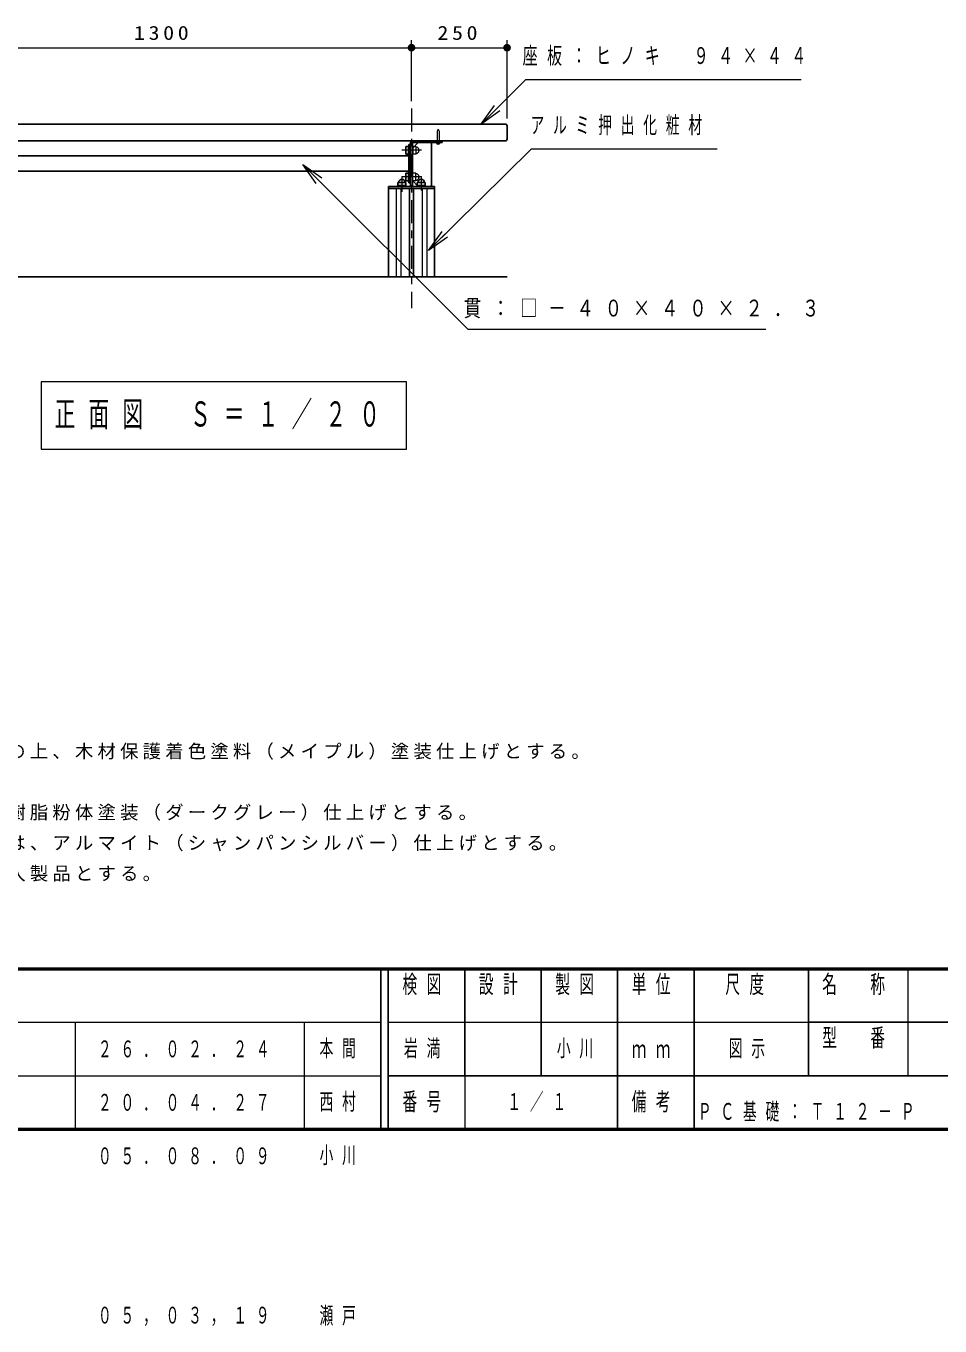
# Model space of a CAD drawing. Units: millimetres on the paper, scale 1:20. Extents: x -365 to 4, y -26 to 257.
# Drawn here: x -284.9 to -165.3, y -25.8 to 144.4 of the extents above; entities that cross this region are included whole.
import ezdxf

# ---------------------------------------------------------------- set-up
doc = ezdxf.new("R2010")
doc.units = ezdxf.units.MM
doc.linetypes.add('USER1', pattern=[4.5, 2.5, -2])
doc.linetypes.add('USER2', pattern=[6, 3, -1, 1, -1])
doc.layers.add('1_20', color=7, linetype='Continuous', lineweight=25)
doc.layers.add('NAKAMURA図枠', color=7, linetype='Continuous', lineweight=13)
doc.layers.add('99', color=7, linetype='Continuous')
doc.layers.add('CLASS1', color=7, linetype='Continuous')
doc.styles.add('ＭＳ ゴシック', font='')
doc.styles.get('ＭＳ ゴシック').set_extended_font_data('MS Gothic')

# ---------------------------------------------------------------- blocks, each defined once
blk = doc.blocks.new('filled_dot')
at = {"color": 0, "linetype": 'Continuous', "lineweight": -2, "const_width": 1.25}
blk.add_lwpolyline([(-0.625, 0, 1), (0.625, 0, 1)], format="xyb", close=True, dxfattribs=at)

msp = doc.modelspace()

# ---------------------------------------------------------------- linework, layer by layer
at = {"layer": '1_20', "lineweight": 13}
for p, q in [((-299.466, 141.586), (-234.466, 141.586)), ((-234.466, 134.586), (-234.466, 142.586)), ((-234.466, 141.586), (-221.966, 141.586)), ((-221.966, 132.336), (-221.966, 142.586)), ((-225.382, 131.551), (-223.614, 134.026)), ((-225.382, 131.551), (-223.26, 133.672)), ((-222.907, 133.319), (-225.382, 131.551)), ((-246.931, 123.83), (-248.698, 126.305)), ((-248.698, 126.305), (-246.223, 124.537)), ((-248.698, 126.305), (-246.577, 124.183)), ((-236.466, 123.136), (-236.466, 111.586)), ((-235.851, 123.136), (-235.851, 111.586)), ((-233.082, 123.136), (-233.082, 111.586)), ((-232.466, 123.136), (-232.466, 111.586)), ((-232.247, 115.047), (-230.465, 117.512)), ((-232.247, 115.047), (-230.113, 117.156)), ((-229.762, 116.801), (-232.247, 115.047)), ((-282.915, 97.846), (-282.915, 89.046)), ((-235.115, 97.846), (-282.915, 97.846)), ((-235.115, 89.046), (-235.115, 97.846)), ((-282.915, 89.046), (-235.115, 89.046))]:
    msp.add_line(p, q, dxfattribs=at)
at = {"layer": '1_20', "linetype": 'USER2', "lineweight": 13}
for p, q in [((-234.466, 133.636), (-234.466, 107.511)), ((-233.168, 128.161), (-235.749, 128.161)), ((-233.168, 124.661), (-235.749, 124.661)), ((-235.716, 124.713), (-235.716, 122.734)), ((-233.216, 124.713), (-233.216, 122.873))]:
    msp.add_line(p, q, dxfattribs=at)
at = {"layer": '1_20'}
for p, q in [((-311.716, 131.586), (-266.966, 131.586)), ((-222.216, 131.586), (-266.966, 131.586)), ((-221.966, 131.336), (-221.966, 129.636)), ((-311.716, 129.386), (-266.966, 129.386)), ((-222.216, 129.386), (-266.966, 129.386)), ((-230.466, 129.386), (-230.466, 129.161)), ((-235.204, 128.661), (-235.204, 127.661)), ((-235.204, 128.661), (-234.854, 128.661)), ((-235.204, 127.661), (-234.854, 127.661)), ((-234.854, 128.686), (-234.854, 127.636)), ((-234.854, 128.686), (-234.804, 128.686)), ((-234.579, 128.911), (-234.804, 128.911)), ((-234.804, 128.911), (-234.804, 123.911)), ((-234.579, 129.161), (-234.579, 123.436)), ((-233.604, 129.161), (-234.354, 128.411)), ((-230.466, 129.161), (-234.354, 129.161)), ((-234.354, 129.161), (-234.354, 123.436)), ((-231.854, 129.161), (-231.854, 123.436)), ((-299.129, 127.411), (-234.804, 127.411)), ((-234.854, 127.636), (-234.804, 127.636)), ((-299.129, 125.411), (-234.804, 125.411)), ((-235.204, 125.161), (-234.854, 125.161)), ((-235.204, 124.161), (-235.204, 125.161)), ((-234.854, 125.186), (-234.804, 125.186)), ((-234.854, 124.136), (-234.854, 125.186)), ((-237.466, 123.436), (-237.466, 111.586)), ((-231.466, 123.436), (-237.466, 123.436)), ((-231.466, 123.136), (-237.466, 123.136)), ((-235.191, 123.936), (-236.241, 123.936)), ((-236.241, 123.936), (-236.241, 123.436)), ((-235.191, 123.536), (-236.241, 123.536)), ((-235.204, 124.161), (-234.854, 124.161)), ((-235.191, 123.936), (-235.191, 123.436)), ((-234.854, 124.136), (-234.804, 124.136)), ((-234.579, 123.911), (-234.804, 123.911)), ((-234.716, 123.136), (-234.716, 111.586)), ((-234.354, 124.186), (-233.604, 123.436)), ((-234.216, 123.136), (-234.216, 111.586)), ((-232.691, 123.936), (-233.741, 123.936)), ((-233.741, 123.936), (-233.741, 123.436)), ((-232.691, 123.536), (-233.741, 123.536)), ((-232.691, 123.936), (-232.691, 123.436)), ((-231.466, 123.436), (-231.466, 111.586)), ((-296.466, 111.586), (-221.966, 111.586))]:
    msp.add_line(p, q, dxfattribs=at)
at = {"layer": '1_20', "linetype": 'USER1', "lineweight": 13}
for p, q in [((-230.966, 130.911), (-231.091, 130.646)), ((-231.091, 130.646), (-231.091, 129.161)), ((-230.966, 130.911), (-230.841, 130.646)), ((-230.841, 130.646), (-230.841, 129.161)), ((-234.304, 128.686), (-234.354, 128.686)), ((-234.304, 128.686), (-234.304, 127.636)), ((-233.904, 128.661), (-234.304, 128.661)), ((-233.904, 127.661), (-234.304, 127.661)), ((-233.904, 128.661), (-233.904, 127.661)), ((-234.304, 127.636), (-234.354, 127.636)), ((-234.304, 125.186), (-234.354, 125.186)), ((-234.304, 124.136), (-234.304, 125.186)), ((-233.904, 125.161), (-234.304, 125.161)), ((-233.904, 124.161), (-233.904, 125.161)), ((-234.304, 124.136), (-234.354, 124.136)), ((-233.904, 124.161), (-234.304, 124.161))]:
    msp.add_line(p, q, dxfattribs=at)
at = {"layer": '1_20', "lineweight": 13}
for points in [[(-225.382, 131.551), (-219.494, 137.438), (-183.481, 137.438)], [(-232.247, 115.047), (-218.787, 128.351), (-194.483, 128.351)], [(-248.698, 126.305), (-227.117, 104.724), (-188.117, 104.724)]]:
    msp.add_lwpolyline(points, dxfattribs=at)
at = {"layer": '1_20'}
for centre, radius, start, end in [((-222.216, 131.336), 0.25, 0, 89.99998), ((-234.354, 129.161), 0.225, 90, 180), ((-222.216, 129.636), 0.25, 270, 0.00001), ((-230.966, 129.323), 0.343, 208.07248, 331.92752), ((-235.716, 123.936), 0.425, 360, 180), ((-233.216, 123.936), 0.425, 360, 180)]:
    msp.add_arc(centre, radius, start, end, dxfattribs=at)
at = {"layer": '1_20', "linetype": 'USER1', "lineweight": 13}
for centre in [(-233.904, 128.161), (-233.904, 124.661)]:
    msp.add_arc(centre, 0.425, 270, 90, dxfattribs=at)
at = {"layer": 'NAKAMURA図枠', "lineweight": 50}
for p, q in [((-365, 21), (0, 21)), ((-365, 0), (0, 0))]:
    msp.add_line(p, q, dxfattribs=at)
at = {"layer": 'NAKAMURA図枠', "color": 211, "lineweight": 25}
for p, q in [((-238.5, 21), (-238.5, 0)), ((-237.5, 21), (-237.5, 0)), ((-227.5, 21), (-227.5, 7)), ((-217.5, 21), (-217.5, 7)), ((-207.5, 21), (-207.5, 0)), ((-197.5, 21), (-197.5, 7)), ((-182.5, 21), (-182.5, 7)), ((-182.5, 14), (-70, 14)), ((-237.5, 7), (0, 7))]:
    msp.add_line(p, q, dxfattribs=at)
at = {"layer": 'NAKAMURA図枠'}
for p, q in [((-169.5, 21), (-169.5, 7)), ((-365, 14), (-238.5, 14)), ((-278.5, 14), (-278.5, 0)), ((-248.5, 14), (-248.5, 0)), ((-237.5, 14), (-182.5, 14)), ((-365, 7), (-238.5, 7)), ((-227.5, 7), (-227.5, 0))]:
    msp.add_line(p, q, dxfattribs=at)
at = {"layer": 'NAKAMURA図枠', "lineweight": 25}
msp.add_line((-197.5, 7), (-197.5, 0), dxfattribs=at)

# ---------------------------------------------------------------- block references
at = {"layer": '1_20', "lineweight": 13, "xscale": 0.4, "yscale": 0.4, "rotation": 180}
for p in [(-234.466, 141.586), (-221.966, 141.586)]:
    msp.add_blockref('filled_dot', p, dxfattribs=at)

# ---------------------------------------------------------------- texts
at = {"layer": '1_20', "style": 'ＭＳ ゴシック'}
for s, insert, char_height, attachment_point in [('\\T1.33;\\W1.15;1300', (-266.966, 142.586), 1.833, 8), ('\\T1.33;\\W1.15;250', (-228.216, 142.586), 1.833, 8), ('\\T1.64;\\W0.65;座板：ヒノキ\u3000９４×４４', (-219.922, 140.438), 2.199, 4), ('\\T1.64;\\W0.6;アルミ押出化粧材', (-218.899, 131.351), 2.199, 4), ('\\T1.64;\\W0.75;貫：□－４０×４０×２．３', (-227.617, 107.374), 2.199, 4), ('\\T1.64;\\W0.6;正面図\u3000Ｓ＝１／２０', (-259.015, 93.446), 3.299, 5)]:
    msp.add_mtext(s, dxfattribs=dict(at, insert=insert, char_height=char_height, attachment_point=attachment_point))
at = {"layer": '99', "char_height": 2.199, "style": 'ＭＳ ゴシック'}
for s, insert, attachment_point in [('\\T1.64;\\W0.6;本間', (-246.5, 10.5), 4), ('\\T1.64;\\W0.6;岩満', (-232.5, 10.5), 5), ('\\T1.64;\\W0.6;小川', (-212.5, 10.5), 5), ('\\T1.64;\\W0.6;２６．０２．２４', (-275.5, 10.5), 4), ('\\T1.64;\\W0.6;図示', (-190, 10.5), 5), ('\\T1.64;\\W0.6;２０．０４．２７', (-275.5, 3.5), 4), ('\\T1.64;\\W0.6;西村', (-246.5, 3.5), 4), ('\\T1.64;\\W0.6;１／１', (-217.5, 3.5), 5), ('\\T1.64;\\W0.6;ＰＣ基礎：Ｔ１２－Ｐ', (-197, 1), 7), ('\\T1.64;\\W0.6;０５．０８．０９', (-275.5, -3.5), 4), ('\\T1.64;\\W0.6;小川', (-246.5, -3.5), 4), ('\\T1.64;\\W0.6;０５，０３，１９', (-275.5, -24.5), 4), ('\\T1.64;\\W0.6;瀬戸', (-246.5, -24.5), 4)]:
    msp.add_mtext(s, dxfattribs=dict(at, insert=insert, attachment_point=attachment_point))
at = {"layer": 'CLASS1', "char_height": 1.76, "attachment_point": 7, "style": 'ＭＳ ゴシック'}
for s, insert in [('\\T1.23;木材は、ヒノキ（一等材）とし、カンナ・ペーパーがけの上、木材保護着色塗料（メイプル）塗装仕上げとする。', (-361.183, 48.381)), ('\\T1.23;座フレームは、電気亜鉛メッキ処理の上、ポリエステル樹脂粉体塗装（ダークグレー）仕上げとする。', (-361.183, 40.381)), ('\\T1.23;脚は、溶融亜鉛メッキ処理とする。\u3000アルミ押出化粧材は、アルマイト（シャンパンシルバー）仕上げとする。', (-361.183, 36.381)), ('\\T1.23;本製品は、（一社）日本公園施設業協会賠償責任保険加入製品とする。', (-361.183, 32.381))]:
    msp.add_mtext(s, dxfattribs=dict(at, insert=insert))
at = {"layer": 'NAKAMURA図枠', "color": 4, "char_height": 2.346, "style": 'ＭＳ ゴシック'}
for s, insert, attachment_point in [('\\T1.64;\\W0.6;検図', (-232.5, 20.167), 2), ('\\T1.64;\\W0.6;設計', (-222.5, 20.167), 2), ('\\T1.64;\\W0.6;製図', (-212.5, 20.167), 2), ('\\T1.64;\\W0.6;単位', (-202.5, 20.167), 2), ('\\T1.64;\\W0.6;尺度', (-190.25, 20.167), 2), ('\\T1.64;\\W0.6;名\u3000称', (-176, 20.167), 2), ('\\T1.64;\\W0.6;型\u3000番', (-176, 13.167), 2), ('\\T1.64;\\W0.6;ｍｍ', (-202.5, 10.5), 5), ('\\T1.64;\\W0.6;番号', (-232.5, 3.5), 5), ('\\T1.64;\\W0.6;備考', (-202.5, 3.5), 5)]:
    msp.add_mtext(s, dxfattribs=dict(at, insert=insert, attachment_point=attachment_point))

doc.saveas('drawing.dxf')
